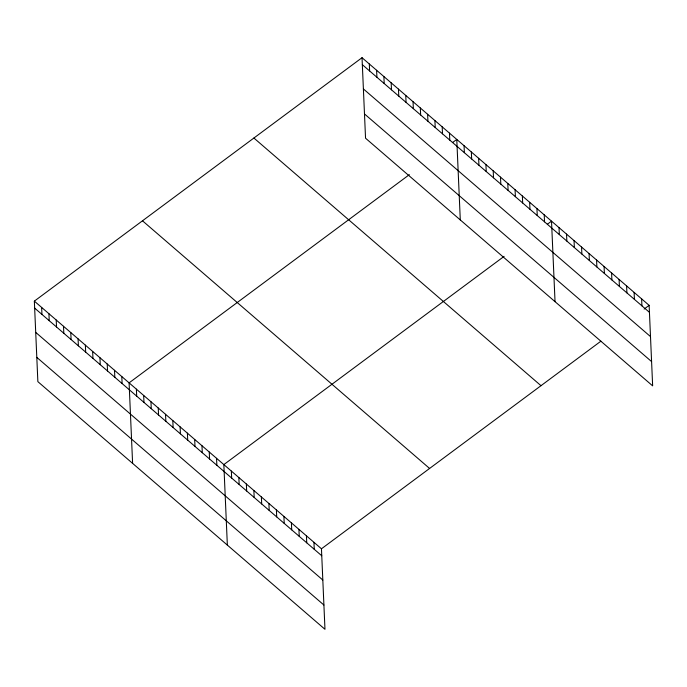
<?xml version="1.0" encoding="UTF-8"?>
<svg xmlns="http://www.w3.org/2000/svg" width="687" height="687" viewBox="0 0 687 687"><rect width="100%" height="100%" fill="white"/><g stroke="black" fill="none" stroke-linecap="round" stroke-linejoin="round"><path stroke-width="1.03" d="M34.35 301.138L321.456 548.793L324.968 629.301L37.862 381.646L34.35 301.138L362.032 57.699L649.138 305.354L652.65 385.862L365.544 138.207L362.032 57.699M409.358 174.644L129.096 382.865L132.608 463.373M452.613 142.51L456.778 139.427L460.29 219.934M504.103 256.371L223.842 464.592L227.354 545.1M547.359 224.237L551.515 221.154L555.036 301.662M321.456 548.793L600.893 341.19M644.14 309.064L649.138 305.354M362.332 64.672L649.438 312.327M363.397 88.941L650.503 336.596M364.488 113.939L651.594 361.594M253.898 138.035L541.004 385.69M142.484 220.802L429.59 468.457M34.651 308.111L321.756 555.766M35.715 332.379L322.821 580.034M36.806 357.377L323.912 605.032M641.624 298.879L641.933 305.852M634.118 292.396L634.419 299.377M626.604 285.921L626.913 292.894M619.099 279.446L619.408 286.419M611.593 272.971L611.894 279.944M604.079 266.487L604.388 273.469M596.574 260.012L596.874 266.985M589.06 253.537L589.369 260.51M581.554 247.062L581.863 254.035M574.049 240.579L574.349 247.56M566.535 234.104L566.844 241.077M559.029 227.629L559.33 234.602M544.233 214.859L544.533 221.841M536.942 208.573L537.251 215.555M529.651 202.287L529.96 209.269M522.369 196.001L522.67 202.974M515.078 189.715L515.387 196.688M507.787 183.429L508.097 190.402M500.505 177.143L500.806 184.116M493.214 170.857L493.515 177.83M485.924 164.571L486.233 171.544M478.641 158.285L478.942 165.258M471.351 151.999L471.651 158.972M464.06 145.713L464.369 152.686M449.487 133.141L449.787 140.114M442.196 126.855L442.505 133.828M434.914 120.56L435.215 127.542M427.623 114.274L427.924 121.255M420.332 107.988L420.642 114.969M413.042 101.702L413.351 108.675M405.759 95.416L406.06 102.389M398.469 89.13L398.778 96.103M391.178 82.844L391.487 89.817M383.896 76.558L384.196 83.531M376.605 70.272L376.914 77.245M369.314 63.985L369.623 70.959M313.95 542.318L314.251 549.291M306.436 535.834L306.745 542.816M298.931 529.359L299.231 536.332M291.417 522.884L291.726 529.857M283.911 516.409L284.212 523.382M276.406 509.926L276.706 516.907M268.892 503.451L269.201 510.424M261.386 496.976L261.687 503.949M253.872 490.501L254.181 497.474M246.367 484.017L246.667 490.999M238.861 477.542L239.162 484.515M231.347 471.067L231.656 478.04M216.551 458.306L216.86 465.279M209.26 452.02L209.569 458.993M201.978 445.734L202.279 452.707M194.687 439.44L194.988 446.421M187.396 433.154L187.706 440.135M180.114 426.867L180.415 433.849M172.823 420.581L173.124 427.554M165.533 414.295L165.842 421.268M158.25 408.009L158.551 414.982M150.96 401.723L151.26 408.696M143.669 395.437L143.978 402.41M136.387 389.151L136.687 396.124M121.805 376.579L122.114 383.552M114.523 370.293L114.823 377.266M107.232 364.007L107.533 370.98M99.941 357.721L100.25 364.694M92.651 351.435L92.96 358.408M85.368 345.14L85.669 352.122M78.078 338.854L78.387 345.836M70.787 332.568L71.096 339.55M63.505 326.282L63.805 333.255M56.214 319.996L56.523 326.969M48.923 313.71L49.232 320.683M41.641 307.424L41.941 314.397"/></g></svg>
